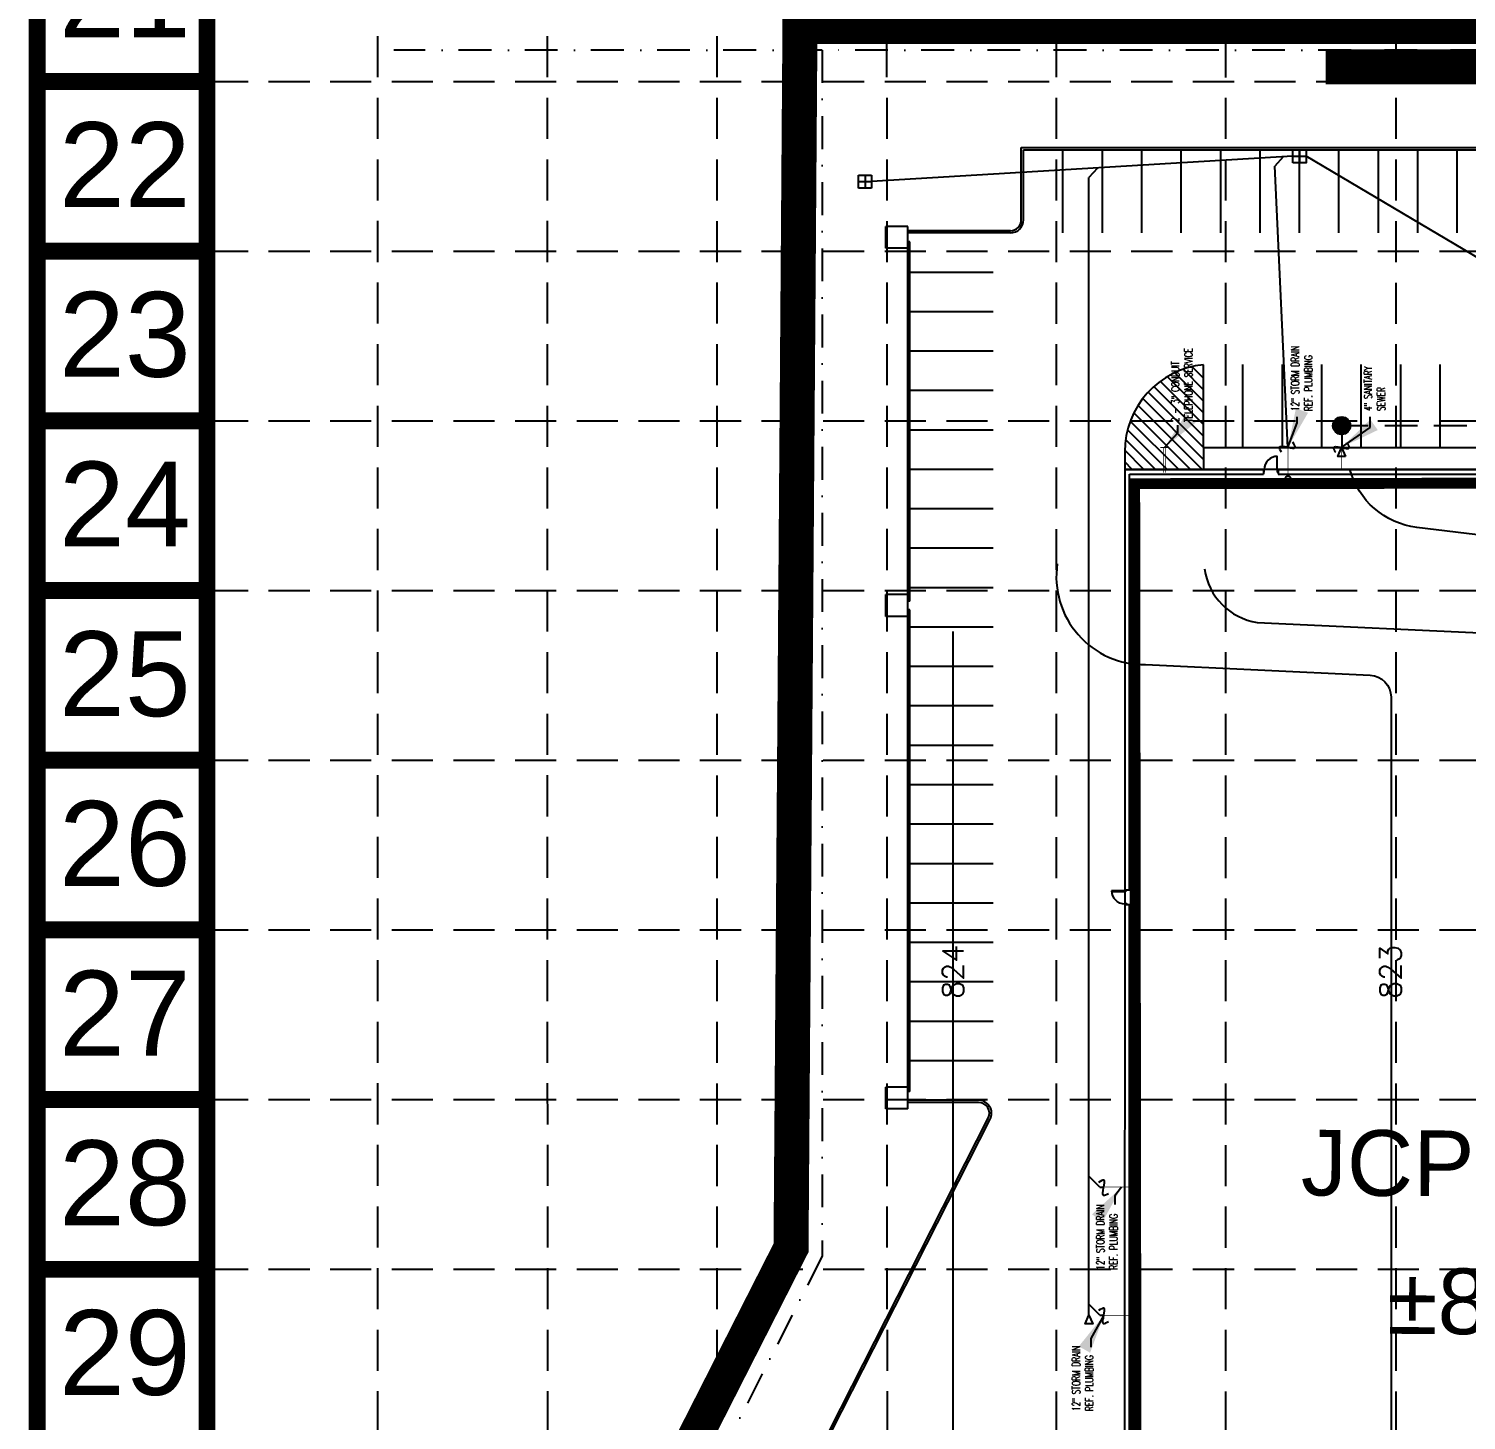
# Model space of a CAD drawing. Header units: inches. Extents: x -105549 to 5741, y -35602 to 5776.
# Drawn here: x 4188 to 4516, y 4616.2 to 4933.9 of the extents above; entities that cross this region are included whole.
import ezdxf
from ezdxf.enums import TextEntityAlignment as Align

# ---------------------------------------------------------------- set-up
doc = ezdxf.new("R2010")
doc.units = ezdxf.units.IN
doc.header["$LTSCALE"] = 30
doc.header["$MEASUREMENT"] = 0
for name, pattern in [('DASHDOT2', [0.5, 0.25, -0.125, 0, -0.125]), ('DASHED', [0.75, 0.5, -0.25]), ('DASHED2', [0.375, 0.25, -0.125]), ('HIDDEN', [0.375, 0.25, -0.125])]:
    doc.linetypes.add(name, pattern=pattern)
for name, color, linetype in [('A-DOOR', 2, 'Continuous'), ('A-SHELL-WALL-HATCH', 9, 'Continuous'), ('A-SITE-CURB', 2, 'Continuous'), ('A-SITE-CURB-INNER', 7, 'Continuous'), ('A-SITE-JCPENNEY UTILITIES', 220, 'Continuous'), ('A-SITE-PKSTRIPE', 7, 'Continuous'), ('A-SITE-PROPERTY', 6, 'DASHDOT2'), ('A-WALL-FAC3', 3, 'Continuous'), ('BASE', 7, 'Continuous'), ('GRID', 254, 'HIDDEN'), ('HATCH', 8, 'Continuous'), ('LIMITS OF DISTURBANCE', 1, 'DASHED'), ('PR-SAN', 3, 'DASHED2'), ('PR-SAN-MH', 3, 'DASHED2'), ('PR-SANITARY', 3, 'DASHED2'), ('PR-STM', 4, 'Continuous'), ('PR-STORM', 3, 'Continuous'), ('SILT FENCE', 200, 'Continuous'), ('SITE-PARKING NOTES', 7, 'Continuous'), ('x37001pto$0$P-CONT-LAND', 1, 'Continuous'), ('x37001pto$0$P-CONT-TXT', 1, 'Continuous')]:
    doc.layers.add(name, color=color, linetype=linetype)
doc.styles.add('JARCHTX', font='romans', dxfattribs={"width": 0.6875})
doc.styles.get("Standard").update_dxf_attribs({"font": 'ARIAL.TTF'})
doc.styles.add('x37001pto$0$L80', font='simplex', dxfattribs={"height": 4.8})
doc.dimstyles.new('ARCH 96$7', dxfattribs={"dimscale": 96, "dimtxt": 0.09375, "dimasz": 0.09375, "dimexe": 0.0625, "dimexo": 0.0625, "dimgap": 0.0625, "dimtad": 0, "dimdec": 3, "dimzin": 15, "dimdsep": 46, "dimlunit": 4, "dimtxsty": 'JARCHTX', "dimblk": 'DIMTICK', "dimcen": 0.0625, "dimclrd": 256, "dimclre": 256, "dimclrt": 3, "dimadec": 0, "dimazin": 0, "dimtfac": 1, "dimtdec": 3, "dimtix": 1, "dimtmove": 2, "dimatfit": 3, "dimfxl": 0, "dimtvp": 1.166667, "dimtolj": 1, "dimtzin": 15, "dimlwd": -1, "dimlwe": -1, "dimarcsym": 0})

# ---------------------------------------------------------------- blocks, each defined once
blk = doc.blocks.new('CLEAN-OUT')
at = {"layer": 'PR-SANITARY', "linetype": 'Continuous'}
blk.add_lwpolyline([(-0.16, 2.75), (1.59, 2.75), (0.72, 0.75)], close=True, dxfattribs=at)
blk = doc.blocks.new('DIMTICK')
for p, q in [((0, 1), (0, -1)), ((-1, 0), (1, 0))]:
    blk.add_line(p, q)
at = {"const_width": 0.141}
blk.add_lwpolyline([(0.707, 0.707), (-0.707, -0.707)], dxfattribs=at)

msp = doc.modelspace()

# ---------------------------------------------------------------- hatches: boundary and pattern name
at = {"layer": 'PR-SAN-MH'}
h = msp.add_hatch(dxfattribs=at)
h.set_pattern_fill('ANSI31', color=8, scale=2.5, style=0)
h.set_pattern_definition([(45, (-176.81752, -264.36477), (-0.220970869, 0.220970869), [])])
edge = h.paths.add_edge_path()
edge.add_arc((4487.59, 4843.27), 2, 0, 360)

# ---------------------------------------------------------------- linework, layer by layer
for p, q in [((4389.07, 4803.2), (4388.57, 4803.2)), ((4389.07, 4801.2), (4388.57, 4801.2))]:
    msp.add_line(p, q)
at = {"layer": 'A-DOOR', "color": 7}
for p, q in [((4438.57, 4737.11), (4435.07, 4737.11)), ((4438.07, 4736.96), (4438.07, 4737.27)), ((4438.57, 4737.27), (4438.57, 4737.11)), ((4435.07, 4736.96), (4438.07, 4736.96))]:
    msp.add_line(p, q, dxfattribs=at)
msp.add_lwpolyline([(4472.76, 4833.27), (4472.9, 4833.27), (4472.9, 4836.27), (4472.76, 4836.27)], close=True, dxfattribs=at)
at = {"layer": 'A-DOOR', "color": 7, "flags": 128}
for points in [[(4469.74, 4833.27), (4469.74, 4832.77), (4469.9, 4832.77), (4469.9, 4833.27), (4469.74, 4833.27)], [(4472.9, 4833.27), (4472.9, 4832.77), (4473.07, 4832.77), (4473.07, 4833.27), (4472.9, 4833.27)], [(4438.07, 4733.94), (4438.57, 4733.94), (4438.57, 4734.11), (4438.07, 4734.11), (4438.07, 4733.94)]]:
    msp.add_lwpolyline(points, dxfattribs=at)
at = {"layer": 'A-DOOR', "color": 7}
for centre, start, end in [((4472.9, 4833.27), 89.9973, 179.9973), ((4438.07, 4737.11), 179.9973, 269.9973)]:
    msp.add_arc(centre, 3, start, end, dxfattribs=at)
at = {"layer": 'A-SHELL-WALL-HATCH', "color": 7, "const_width": 2.5}
msp.add_lwpolyline([(4397.85, 4507.81), (4440.61, 4507.86), (4440.63, 4488.03), (4666.8, 4488.33), (4666.65, 4601.29), (4676.67, 4601.3), (4676.63, 4637.97), (4681.77, 4637.97), (4681.77, 4642.13), (4678.52, 4642.29), (4678.47, 4676.72), (4681.72, 4676.73), (4681.71, 4680.73), (4676.57, 4680.72), (4676.52, 4717.39), (4666.5, 4717.37), (4666.35, 4830.33), (4440.35, 4830.03), (4440.75, 4529.51), (4397.82, 4529.45)], close=True, dxfattribs=at)
at = {"layer": 'A-SITE-CURB', "color": 7}
for p, q in [((4414.98, 4906.28), (4558.98, 4906.27)), ((4414.98, 4890.28), (4414.98, 4906.28)), ((4411.98, 4887.28), (4388.57, 4887.28)), ((4389.07, 4885.28), (4388.57, 4885.28)), ((4389.07, 4803.2), (4389.07, 4885.28)), ((4389.06, 4691.28), (4389.07, 4801.2)), ((4389.06, 4691.28), (4388.56, 4691.28)), ((4404.7, 4689.28), (4388.56, 4689.28)), ((4367.54, 4606.54), (4407.37, 4684.92))]:
    msp.add_line(p, q, dxfattribs=at)
for centre, start, end in [((4411.98, 4890.28), 269.9973, 359.9973), ((4404.7, 4686.28), 333.0598, 89.9973)]:
    msp.add_arc(centre, 3, start, end, dxfattribs=at)
at = {"layer": 'A-SITE-CURB-INNER', "color": 7, "linetype": 'ByBlock'}
for p, q in [((4414.48, 4890.28), (4414.48, 4906.78)), ((4414.48, 4906.78), (4559.48, 4906.77)), ((4383.57, 4883.78), (4383.57, 4888.78)), ((4388.56, 4687.28), (4388.57, 4888.78)), ((4411.98, 4887.78), (4388.57, 4887.78)), ((4456.07, 4838.28), (4647.9, 4838.27)), ((4383.57, 4799.7), (4383.57, 4804.7)), ((4383.56, 4687.28), (4383.56, 4692.28)), ((4404.7, 4688.78), (4388.56, 4688.78)), ((4366.63, 4605.85), (4406.93, 4685.15))]:
    msp.add_line(p, q, dxfattribs=at)
at = {"layer": 'A-SITE-CURB-INNER', "color": 7}
for p, q in [((4388.57, 4888.78), (4383.57, 4888.78)), ((4388.57, 4883.78), (4383.57, 4883.78)), ((4456.07, 4838.28), (4456.07, 4833.28)), ((4388.57, 4804.7), (4383.57, 4804.7)), ((4388.57, 4799.7), (4383.57, 4799.7)), ((4388.56, 4692.28), (4383.56, 4692.28)), ((4388.56, 4687.28), (4383.56, 4687.28))]:
    msp.add_line(p, q, dxfattribs=at)
at = {"layer": 'A-SITE-CURB-INNER', "color": 7, "linetype": 'ByBlock'}
for centre, start, end in [((4411.98, 4890.28), 269.9973, 359.9973), ((4404.7, 4686.28), 333.0598, 89.9973)]:
    msp.add_arc(centre, 2.5, start, end, dxfattribs=at)
at = {"layer": 'A-SITE-JCPENNEY UTILITIES', "color": 7, "const_width": 0.167, "flags": 128}
for points in [[(4446.17, 4838.29), (4448.17, 4838.29)], [(4446.92, 4838.29), (4446.92, 4832.52)], [(4447.42, 4838.29), (4447.42, 4832.52)], [(4476.23, 4838.33), (4474.45, 4838.32)], [(4475.34, 4838.33), (4475.35, 4831.76)], [(4488.48, 4838.34), (4486.7, 4838.34)], [(4487.59, 4838.34), (4487.59, 4833.34)], [(4433.29, 4670.32), (4433.29, 4668.55)], [(4433.29, 4669.44), (4438.95, 4669.44)], [(4433.33, 4641.08), (4433.33, 4639.3)], [(4433.33, 4640.19), (4439.47, 4640.19)]]:
    msp.add_lwpolyline(points, dxfattribs=at)
at = {"layer": 'A-SITE-JCPENNEY UTILITIES', "color": 7}
msp.add_circle((4475.35, 4831.2), 0.562, dxfattribs=at)
at = {"layer": 'A-SITE-PKSTRIPE', "color": 7}
for p, q in [((4423.98, 4887.28), (4423.98, 4906.28)), ((4432.98, 4887.28), (4432.98, 4906.28)), ((4441.98, 4887.28), (4441.98, 4906.28)), ((4450.98, 4887.28), (4450.98, 4906.28)), ((4459.98, 4887.28), (4459.98, 4906.28)), ((4468.98, 4887.27), (4468.98, 4906.27)), ((4477.98, 4887.27), (4477.98, 4906.27)), ((4486.98, 4887.27), (4486.98, 4906.27)), ((4495.98, 4887.27), (4495.98, 4906.27)), ((4504.98, 4887.27), (4504.98, 4906.27)), ((4513.98, 4887.27), (4513.98, 4906.27)), ((4408.07, 4878.28), (4389.07, 4878.28)), ((4408.07, 4869.28), (4389.07, 4869.28)), ((4408.07, 4860.28), (4389.07, 4860.28)), ((4456.07, 4838.28), (4456.07, 4857.18)), ((4465.07, 4838.27), (4465.07, 4857.27)), ((4474.07, 4838.27), (4474.07, 4857.27)), ((4483.07, 4838.27), (4483.07, 4857.27)), ((4492.07, 4838.27), (4492.07, 4857.27)), ((4501.07, 4838.27), (4501.07, 4857.27)), ((4501.07, 4838.27), (4501.07, 4857.27)), ((4510.07, 4838.27), (4510.07, 4857.27)), ((4408.07, 4851.28), (4389.07, 4851.28)), ((4408.07, 4842.28), (4389.07, 4842.28)), ((4438.07, 4837.28), (4438.07, 4833.28)), ((4408.07, 4833.28), (4389.07, 4833.28)), ((4408.07, 4824.28), (4389.07, 4824.28)), ((4408.07, 4815.28), (4389.07, 4815.28)), ((4408.07, 4806.28), (4389.07, 4806.28)), ((4408.07, 4797.28), (4389.07, 4797.28)), ((4408.07, 4788.28), (4389.07, 4788.28)), ((4408.07, 4779.28), (4389.07, 4779.28)), ((4408.07, 4770.28), (4389.07, 4770.28)), ((4408.07, 4761.28), (4389.07, 4761.28)), ((4408.07, 4752.28), (4389.07, 4752.28)), ((4408.07, 4743.28), (4389.07, 4743.28)), ((4408.07, 4734.28), (4389.07, 4734.28)), ((4408.07, 4725.28), (4389.07, 4725.28)), ((4408.07, 4716.28), (4389.07, 4716.28)), ((4408.06, 4707.28), (4389.06, 4707.28)), ((4408.06, 4698.28), (4389.06, 4698.28))]:
    msp.add_line(p, q, dxfattribs=at)
msp.add_arc((4458.07, 4837.28), 20, 95.7365, 179.9973, dxfattribs=at)
at = {"layer": 'A-SITE-PROPERTY', "color": 7}
msp.add_line((4369.07, 4929.04), (4271.27, 4929.04), dxfattribs=at)
msp.add_lwpolyline([(4369.07, 4929.04), (4369.06, 4653.7), (4347.13, 4610.54), (4347.12, 4457.22), (5104.56, 4457.83, -0.032907), (5094.09, 4584.3), (5094.1, 4763.79), (4823.44, 4763.8), (4823.45, 4904.66), (4762.29, 4904.66, 0.247697), (4741.62, 4893.84, -0.706472), (4610.54, 4929.02)], format="xyb", close=True, dxfattribs=at)
at = {"layer": 'A-WALL-FAC3', "color": 7}
for p, q in [((4438.07, 4833.28), (4469.74, 4833.27)), ((4439.15, 4737.27), (4439.15, 4832.19)), ((4439.15, 4832.19), (4469.74, 4832.19)), ((4469.74, 4833.27), (4469.74, 4832.19)), ((4473.07, 4833.28), (4473.07, 4832.19)), ((4473.07, 4833.27), (4539.07, 4833.27)), ((4473.07, 4832.19), (4539.07, 4832.19)), ((4438.07, 4737.27), (4439.15, 4737.27)), ((4438.07, 4733.94), (4439.15, 4733.94))]:
    msp.add_line(p, q, dxfattribs=at)
for points in [[(4438.06, 4505.76), (4438.05, 4485.28), (4670.05, 4485.27), (4670.06, 4598.22), (4680.08, 4598.22), (4680.08, 4634.89), (4685.23, 4634.89), (4685.23, 4644.89), (4681.98, 4645.06), (4681.98, 4673.64), (4685.23, 4673.64), (4685.23, 4683.64), (4680.08, 4683.64), (4680.09, 4720.31), (4670.07, 4720.31), (4670.07, 4833.27), (4438.07, 4833.28), (4438.06, 4531.75)], [(4439.14, 4531.15), (4439.15, 4733.94)]]:
    msp.add_lwpolyline(points, dxfattribs=at)
at = {"layer": 'BASE', "const_width": 3.87}
for points in [[(5739.54, 3294.75), (5739.54, 5774.15), (4189.91, 5774.15), (4189.91, 3294.75)], [(5700.8, 3333.49), (5700.8, 5735.41), (4228.65, 5735.41), (4228.65, 3333.49)]]:
    msp.add_lwpolyline(points, close=True, dxfattribs=at)
for points in [[(4228.65, 4921.86), (4189.91, 4921.86)], [(4228.65, 4883.11), (4189.91, 4883.11)], [(4228.65, 4844.37), (4189.91, 4844.37)], [(4228.65, 4805.63), (4189.91, 4805.63)], [(4228.65, 4766.89), (4189.91, 4766.89)], [(4228.65, 4728.15), (4189.91, 4728.15)], [(4228.65, 4689.41), (4189.91, 4689.41)], [(4228.65, 4650.67), (4189.91, 4650.67)]]:
    msp.add_lwpolyline(points, dxfattribs=at)
at = {"layer": 'GRID', "color": 253, "linetype": 'HIDDEN', "ltscale": 1.25}
for p, q in [((4267.75, 3488.45), (4267.54, 5733.95)), ((4306.65, 3488.45), (4306.17, 5733.94)), ((4345.28, 3488.44), (4344.92, 5733.84)), ((4384.22, 3488.44), (4383.61, 5733.78)), ((4422.61, 3488.43), (4422.45, 5734.07)), ((4461.11, 3488.42), (4461.23, 5734)), ((4500.15, 3488.42), (4499.94, 5733.86)), ((4228.65, 4921.86), (5700.8, 4921.86)), ((4228.65, 4883.11), (5700.8, 4883.11)), ((4228.65, 4844.37), (5700.8, 4844.37)), ((4228.65, 4805.63), (5700.8, 4805.63)), ((4228.65, 4766.89), (5700.8, 4766.89)), ((4228.65, 4728.15), (5700.8, 4728.15)), ((4228.65, 4689.41), (5700.8, 4689.41)), ((4228.65, 4650.67), (5700.8, 4650.67))]:
    msp.add_line(p, q, dxfattribs=at)
at = {"layer": 'HATCH', "color": 7}
for p, q in [((4456.07, 4848.84), (4449.54, 4855.37)), ((4456.07, 4851.49), (4451.42, 4856.14)), ((4456.07, 4854.14), (4453.47, 4856.74)), ((4456.07, 4840.88), (4444.76, 4852.2)), ((4456.07, 4843.53), (4446.22, 4853.39)), ((4456.07, 4846.19), (4447.81, 4854.44)), ((4456.07, 4835.58), (4442.2, 4849.45)), ((4456.03, 4838.28), (4443.42, 4850.89)), ((4453.07, 4833.28), (4440.16, 4846.18)), ((4455.72, 4833.28), (4441.12, 4847.88)), ((4447.77, 4833.28), (4438.72, 4842.33)), ((4450.42, 4833.28), (4439.36, 4844.34)), ((4445.12, 4833.28), (4438.27, 4840.12)), ((4442.47, 4833.28), (4438.07, 4837.67)), ((4439.81, 4833.28), (4438.07, 4835.02))]:
    msp.add_line(p, q, dxfattribs=at)
at = {"layer": 'LIMITS OF DISTURBANCE', "ltscale": 3, "const_width": 8}
msp.add_lwpolyline([(5419.74, 4922.51), (4740.32, 4930.45), (4725.31, 4900.82), (4702.75, 4883.93), (4664.58, 4884.51), (4643.04, 4902.19), (4632.16, 4934.4), (4363.97, 4934.4), (4361.93, 4655.56), (4338.7, 4609.83), (4340.14, 4459.31), (4301.93, 4408.95), (4345.12, 4380.72), (4365.62, 4414.48, -0.23), (4392.2, 4431.64), (4719.73, 4432.16), (4765.11, 4420.44), (5066, 4422.12), (5066.69, 4356.21), (5136.64, 4356.21)], format="xyb", dxfattribs=at)
at = {"layer": 'PR-SAN', "color": 32}
for p, q in [((4662.41, 4843.27), (4489.59, 4843.27)), ((4487.59, 4841.27), (4487.59, 4838.27))]:
    msp.add_line(p, q, dxfattribs=at)
msp.add_spline([(4486.23, 4837.14), (4485.8, 4838.31), (4489.33, 4838.22), (4488.8, 4839.4)], degree=3, dxfattribs=at)
at = {"layer": 'PR-SAN-MH', "linetype": 'Continuous'}
msp.add_circle((4487.59, 4843.27), 2, dxfattribs=at)
at = {"layer": 'PR-STM', "color": 140}
for p, q in [((4476.48, 4904.77), (4479.48, 4904.77)), ((4477.98, 4906.27), (4477.98, 4903.27)), ((4377.32, 4897.5), (4377.32, 4900.5)), ((4377.32, 4900.5), (4380.32, 4900.5)), ((4377.32, 4899), (4380.32, 4899)), ((4378.82, 4900.5), (4378.82, 4897.5)), ((4380.32, 4900.5), (4380.32, 4897.5)), ((4380.32, 4897.5), (4377.32, 4897.5))]:
    msp.add_line(p, q, dxfattribs=at)
msp.add_lwpolyline([(4476.48, 4903.27), (4476.48, 4906.27), (4479.48, 4906.27), (4479.48, 4903.27)], close=True, dxfattribs=at)
at = {"layer": 'PR-STORM', "color": 140}
for p, q in [((4476.48, 4904.77), (4380.32, 4899)), ((4474.22, 4904.64), (4472.35, 4902.52)), ((4574.07, 4848.77), (4479.48, 4904.77)), ((4431.9, 4902.1), (4429.9, 4899.97)), ((4475.34, 4838.33), (4472.35, 4902.52)), ((4429.89, 4640.19), (4429.9, 4899.97)), ((4432.39, 4669.43), (4429.89, 4671.93)), ((4432.39, 4669.43), (4433.29, 4669.43)), ((4432.39, 4640.19), (4429.89, 4642.69)), ((4432.39, 4640.19), (4433.29, 4640.19))]:
    msp.add_line(p, q, dxfattribs=at)
msp.add_lwpolyline([(4429.89, 4640.19), (4430.77, 4638.19), (4429.02, 4638.19)], close=True, dxfattribs=at)
for points in [[(4473.85, 4837.22), (4473.41, 4838.39), (4476.95, 4838.3), (4476.42, 4839.48)], [(4434.39, 4667.94), (4433.23, 4667.5), (4433.32, 4671.03), (4432.13, 4670.5)], [(4434.39, 4638.7), (4433.22, 4638.26), (4433.32, 4641.79), (4432.13, 4641.26)]]:
    msp.add_spline(points, degree=3, dxfattribs=at)
at = {"layer": 'SILT FENCE', "ltscale": 3, "const_width": 8}
msp.add_lwpolyline([(4610.64, 4925.3), (4483.97, 4925.18)], dxfattribs=at)
at = {"layer": 'x37001pto$0$P-CONT-LAND', "color": 43, "flags": 128}
for points, elevation in [([(4396.5, 4530.4), (4443.44, 4548.18), (4599.61, 4565.93, 0.362082), (4611.9, 4580.69), (4611.9, 4774, 0.34657), (4580.84, 4810.85, -0.021546), (4574.62, 4811.57), (4504.74, 4820.05, -0.3063), (4489.48, 4833.3)], 821), ([(4422.69, 4811.73, 0.462774), (4442.84, 4788.72), (4494.08, 4786.32, -0.400569), (4498.85, 4781.32), (4498.85, 4578.69, -0.397674), (4494.13, 4573.7), (4367.07, 4566.47, 0.237903), (4344.97, 4553.7, 3.533701)], 823), ([(4456.27, 4810.57, 0.33036), (4468.34, 4798.35), (4579.85, 4793.13, -0.357221), (4598.9, 4776.99), (4598.9, 4578.18, -0.379478), (4595.03, 4573.23), (4404.23, 4559.96, 0.252955), (4385.37, 4548.01)], 822), ([(4398.85, 4796.25), (4398.85, 4587.7, -0.414214), (4388.85, 4577.7), (4351.71, 4577.7, 0.187145), (4331, 4569.66, 2.578146)], 824)]:
    msp.add_lwpolyline(points, format="xyb", dxfattribs=dict(at, elevation=elevation))

# ---------------------------------------------------------------- block references
at = {"rotation": 180}
msp.add_blockref('CLEAN-OUT', (4488.3, 4839.02), dxfattribs=at)

# ---------------------------------------------------------------- texts
at = {"layer": 'A-SITE-JCPENNEY UTILITIES', "color": 7, "char_height": 1.8, "attachment_point": 1, "rotation": 90.0762, "style": 'JARCHTX'}
for s, insert in [('2 - 3" CONDUIT\\PTELEPHONE SERVICE', (4448.74, 4844.11)), ('12" STORM DRAIN\\PREF. PLUMBING', (4476.1, 4846.62)), ('4" SANITARY\\PSEWER', (4492.71, 4846.63)), ('12" STORM DRAIN\\PREF. PLUMBING', (4431.64, 4650.59)), ('12" STORM DRAIN\\PREF. PLUMBING', (4426.1, 4618.33))]:
    msp.add_mtext(s, dxfattribs=dict(at, insert=insert))
at = {"layer": 'BASE'}
for s, p in [('21', (4209.9, 4941.61)), ('22', (4209.9, 4902.87)), ('23', (4209.9, 4864.12)), ('24', (4209.9, 4825.38)), ('25', (4209.9, 4786.64)), ('26', (4209.9, 4747.9)), ('27', (4209.9, 4709.16)), ('28', (4209.9, 4670.42)), ('29', (4209.9, 4631.68))]:
    msp.add_text(s, height=19.37, dxfattribs=at).set_placement(p, align=Align.MIDDLE_CENTER)
at = {"layer": 'SITE-PARKING NOTES', "color": 7, "char_height": 15, "attachment_point": 5, "rotation": 359.6773}
for s, insert in [('{\\fArial|b0|i0|c0|p34;JCPENNEY CO}', (4552.81, 4674.52)), ('{\\fArial|b0|i0|c0|p34;%%P83,200 SF}', (4552.06, 4641.76))]:
    msp.add_mtext(s, dxfattribs=dict(at, insert=insert))
at = {"layer": 'x37001pto$0$P-CONT-TXT', "color": 43, "style": 'x37001pto$0$L80'}
for s, p in [('824', (4401.28, 4712.44, 1)), ('823', (4501.13, 4712.44, 1))]:
    msp.add_text(s, height=4.8, rotation=89.9999, dxfattribs=at).set_placement(p)

# ---------------------------------------------------------------- leaders
at = {"layer": 'A-SITE-JCPENNEY UTILITIES', "color": 7}
for points in [[(4447.17, 4838.29), (4450.19, 4841.65), (4450.19, 4843.41)], [(4475.34, 4838.33), (4477.46, 4843.91), (4477.46, 4845.31)], [(4487.59, 4838.34), (4494.11, 4842.88), (4494.11, 4845.33)], [(4437.36, 4669.39), (4435.83, 4667.45), (4435.83, 4665.5)], [(4433.33, 4640.19), (4430.33, 4634.88), (4430.33, 4632.93)]]:
    msp.add_leader(points, dimstyle='ARCH 96$7', dxfattribs=at)

doc.saveas('drawing.dxf')
